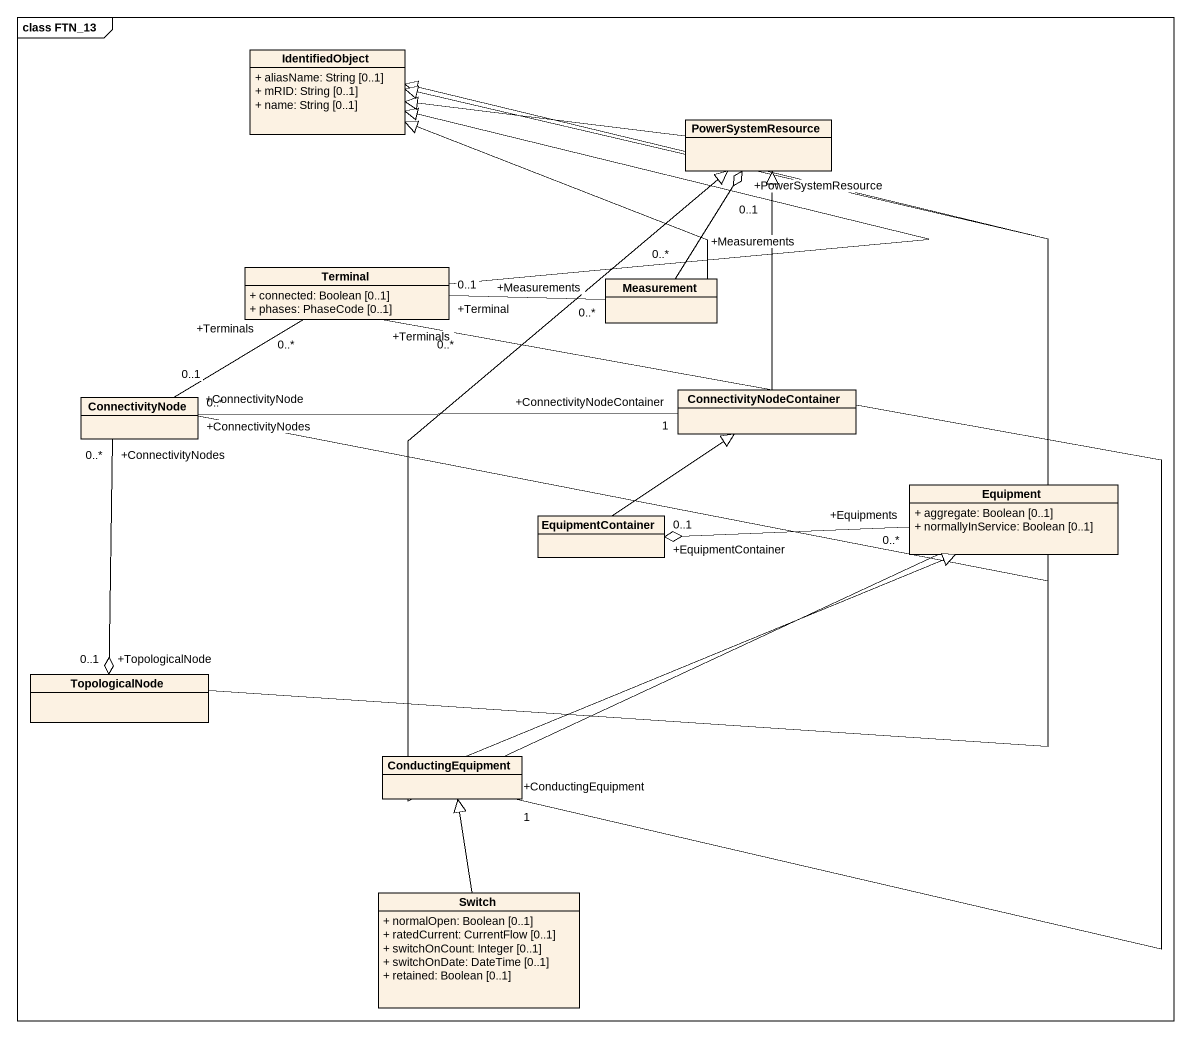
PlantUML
@startuml
mainframe class FTN_13
hide circle
hide empty members
skinparam classAttributeIconSize 0
class IdentifiedObject {
  + aliasName: String [0..1]
  + mRID: String [0..1]
  + name: String [0..1]
}
class PowerSystemResource
class Terminal {
  + connected: Boolean [0..1]
  + phases: PhaseCode [0..1]
}
class Measurement
class ConnectivityNodeContainer
class ConnectivityNode
class Equipment {
  + aggregate: Boolean [0..1]
  + normallyInService: Boolean [0..1]
}
class EquipmentContainer
class TopologicalNode
class ConductingEquipment
class Switch {
  + normalOpen: Boolean [0..1]
  + ratedCurrent: CurrentFlow [0..1]
  + switchOnCount: Integer [0..1]
  + switchOnDate: DateTime [0..1]
  + retained: Boolean [0..1]
}
PowerSystemResource -left-|> IdentifiedObject
PowerSystemResource "+PowerSystemResource\n0..1" o-- "+Measurements\n0..*" Measurement
Terminal -up-|> IdentifiedObject
Terminal "+Terminals\n0..*" -- "+ConnectivityNode\n0..1" ConnectivityNode
Terminal "+Terminals\n0..*" -- "+ConductingEquipment\n1" ConductingEquipment
Measurement -up-|> IdentifiedObject
Measurement "+Measurements\n0..*" -left- "+Terminal\n0..1" Terminal
ConnectivityNodeContainer -up-|> PowerSystemResource
ConnectivityNode -up-|> IdentifiedObject
ConnectivityNode "+ConnectivityNodes\n0..*" -right- "+ConnectivityNodeContainer\n1" ConnectivityNodeContainer
ConnectivityNode "+ConnectivityNodes\n0..*" --o "+TopologicalNode\n0..1" TopologicalNode
Equipment -up-|> PowerSystemResource
EquipmentContainer -up-|> ConnectivityNodeContainer
EquipmentContainer "+EquipmentContainer\n0..1" o-right- "+Equipments\n0..*" Equipment
TopologicalNode -up-|> IdentifiedObject
ConductingEquipment -right-|> Equipment
Switch -up-|> ConductingEquipment
@enduml
